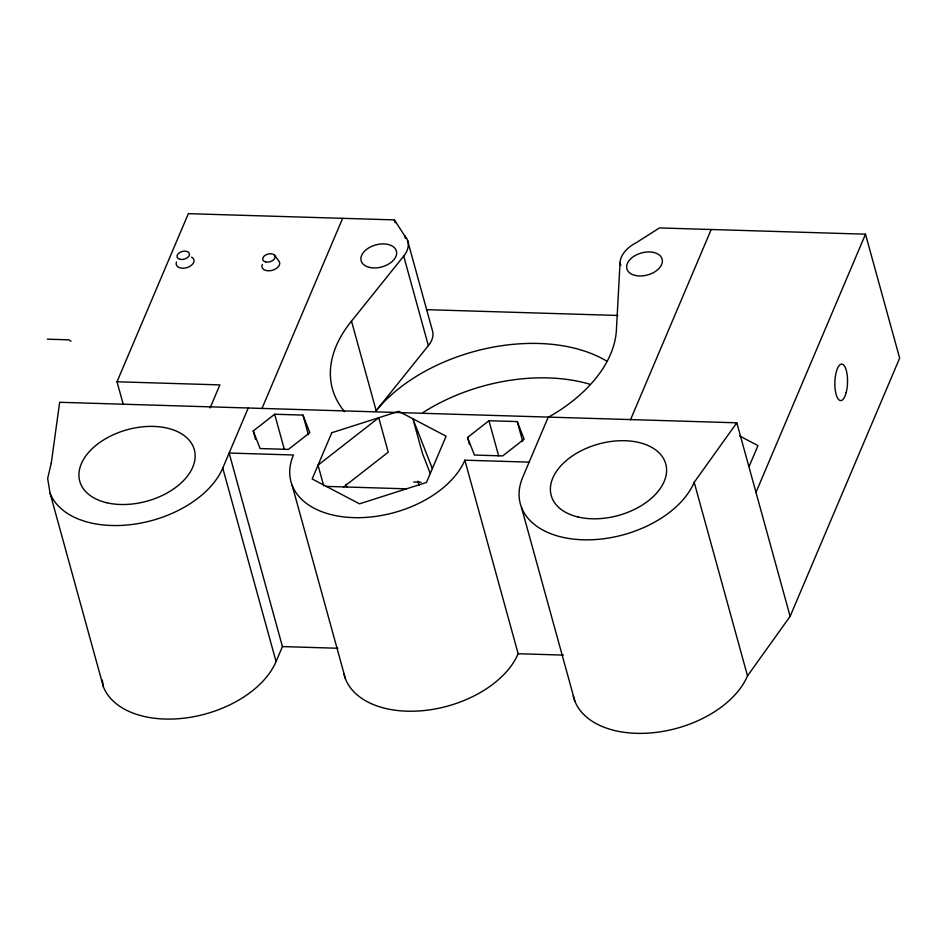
<?xml version="1.0" encoding="UTF-8"?>
<svg xmlns="http://www.w3.org/2000/svg" width="947" height="947" viewBox="0 0 947 947"><rect width="100%" height="100%" fill="white"/><g stroke="black" fill="none" stroke-linecap="round" stroke-linejoin="round"><path stroke-width="1.42" d="M573.243 695.879A91.409 57.033 -15.4 0 0 655.135 732.505A91.409 57.033 -15.4 0 0 747.514 675.886L790.129 616.355L899.65 358.155L865.499 234.181L659.455 227.931L636.42 242.598A31.997 19.958 -15.4 0 0 620.048 262.662L616.45 329.165A146.264 91.243 -15.4 0 1 548.041 417.414M529.136 462.136L464.847 460.183A91.409 57.033 -15.4 0 1 353.657 517.63A91.409 57.033 -15.4 0 1 293.416 454.986L229.127 453.033L282.431 646.576L276.062 661.586A91.409 57.033 -15.4 0 1 187.932 717.66A91.409 57.033 -15.4 0 1 103.377 686.764L50.073 493.221L47.646 478.484L51.316 462.846L59.649 402.286L736.813 422.812L790.129 616.355M123.276 404.511L117.014 381.771L188.335 213.667L394.378 219.893L404.547 235.566L405.34 238.407M210.092 407.944L219.87 384.896L117.014 381.771M50.073 493.221A91.409 57.033 -15.4 0 0 134.616 524.129A91.409 57.033 -15.4 0 0 222.758 468.055L248.232 408.003M261.928 408.583L342.625 218.331M548.242 417.094L522.768 477.146A91.409 57.033 -15.4 0 0 583.009 539.79A91.409 57.033 -15.4 0 0 694.198 482.343L736.813 422.812M630.513 419.758L711.209 229.505M749.314 466.031L757.967 445.611L739.678 436.011M755.978 492.381L865.499 234.181M344.637 411.685A146.264 91.243 -15.4 0 1 351.503 321.128L403.706 256.092A31.997 19.958 -15.4 0 0 404.547 235.566M351.503 321.128L376.16 410.667L428.364 345.631A31.997 19.958 -15.4 0 0 432.14 329.603L407.47 240.065M253.251 430.968L274.666 414.23L302.957 415.094L309.823 432.672L288.397 449.411L260.105 448.547L253.251 430.968L255.572 439.396M343.548 487.066L388.223 452.181L378.741 417.734L318.026 465.155L323.708 485.823M467.546 437.455L488.96 420.728L517.251 421.581L524.117 439.171L502.691 455.909L474.4 455.045L467.546 437.455L469.475 444.486M426.399 309.657L617.846 315.458M47.35 339.18L68.776 339.819L71.025 341.251M413.697 481.999L421.084 482.224M326.313 486.391L406.476 488.83M282.431 646.576L337.949 648.257M343.891 673.719A91.409 57.033 -15.4 0 0 425.783 710.357A91.409 57.033 -15.4 0 0 518.151 653.726L563.453 655.099M274.429 255.074L278.678 260.745A9.139 5.706 -15.4 0 1 271.742 270.451A9.139 5.706 -15.4 0 1 262.248 264.544M432.341 468.623L412.88 418.775L422.374 453.211L430.258 473.417M694.198 482.343L747.514 675.886M620.048 262.662L620.83 265.503M517.251 421.581L522.673 441.266M521.513 507.521L574.829 701.052M488.96 420.728L498.643 455.874M464.847 460.183L518.151 653.726M394.378 219.893L395.159 222.734M403.706 256.092L428.364 345.631M417.947 481.076L419.13 485.349M345.951 484.225L346.744 487.066M302.957 415.094L308.379 434.768M274.666 414.23L284.349 449.375M292.161 485.361L345.466 678.892M222.758 468.055L276.062 661.586M51.316 462.846L51.505 463.545M102.276 680.064L103.377 686.764M376.16 410.667A146.264 91.243 -15.4 0 1 607.193 361.375M422.966 412.596A146.264 91.243 -15.4 0 1 589.851 384.233M191.59 257.146A9.139 5.706 -15.3 0 1 187.186 267.539A9.139 5.706 -15.3 0 1 176.521 261.928M331.77 432.732L312.167 478.969L359.517 503.828L426.481 482.437L446.096 436.2L398.746 411.353L331.77 432.732M846.18 392.555A18.277 6.333 -88.3 0 0 842.12 364.122A18.277 6.333 -88.3 0 0 835.301 390.389A18.277 6.333 -88.3 0 0 846.18 392.555M578.072 517.003A59.412 37.075 -15.4 0 0 666.581 471.275A59.412 37.075 -15.4 0 0 580.795 450.95A59.412 37.075 -15.4 0 0 578.072 517.003M265.645 261.928A6.404 3.989 -15.4 0 0 275.175 257.004A6.404 3.989 -15.4 0 0 265.941 254.814A6.404 3.989 -15.4 0 0 265.645 261.928M179.942 259.324A6.404 4.001 -15.3 0 0 189.483 254.412A6.404 4.001 -15.3 0 0 180.238 252.21A6.404 4.001 -15.3 0 0 179.942 259.324M635.141 275.435A18.277 11.411 -15.4 0 0 662.379 261.36A18.277 11.411 -15.4 0 0 635.982 255.11A18.277 11.411 -15.4 0 0 635.141 275.435M369.413 267.385A18.277 11.411 -15.4 0 0 396.651 253.311A18.277 11.411 -15.4 0 0 370.253 247.06A18.277 11.411 -15.4 0 0 369.413 267.385M106.62 502.715A59.412 37.075 -15.4 0 0 195.141 456.975A59.412 37.075 -15.4 0 0 109.343 436.662A59.412 37.075 -15.4 0 0 106.62 502.715"/></g></svg>
